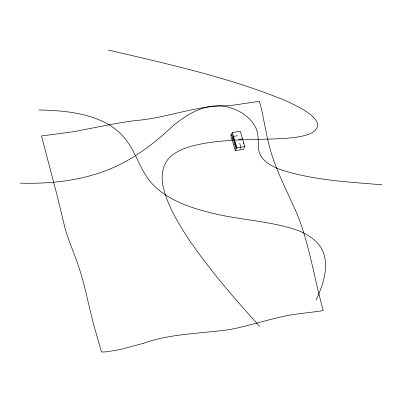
<?xml version="1.0" encoding="UTF-8"?>
<svg xmlns="http://www.w3.org/2000/svg" width="402" height="402" viewBox="0 0 402 402"><rect width="100%" height="100%" fill="white"/><g stroke="black" fill="none" stroke-linecap="round" stroke-linejoin="round"><path stroke-width="0.6" d="M316.148 300.028C322.786 285.214 329.137 267.973 323.188 251.878C318.258 240.28 306.736 233.522 295.324 229.527C267.772 220.597 238.431 219.929 210.457 212.723C189.729 207.558 168.257 200.322 153.006 184.649C140.308 171.614 136.645 152.825 125.218 138.891A54.918 48.401 29.2 0 0 108.721 124.575C87.636 112.505 62.677 110.545 38.893 109.962M232.326 132.585L230.753 135.394L235.341 150.68L243.305 149.343L244.878 146.534L240.285 131.248L232.326 132.585L236.914 147.871L235.341 150.68M230.984 136.162L231.964 134.404L232.884 137.459M231.899 139.218L233.472 136.409L237.451 135.74M234.979 145.454L235.768 144.052M240.11 148.609L240.893 147.202L239.748 143.383M243.336 143.413L243.728 142.715M238.602 139.559L242.582 138.891M236.914 147.871L244.878 146.534M20.1 183.131C51.717 184.106 84.018 180.423 113.208 167.634C132.529 159.152 149.7 146.604 165.513 132.771C183.357 115.464 208.246 98.631 233.979 109.022C242.436 112.294 250.18 117.977 254.788 125.901C258.983 132.69 257.943 140.821 258.526 148.393C259.506 159.815 270.732 166.066 280.39 169.559C313.093 180.262 347.861 181.905 381.9 184.789M108.138 50.009C167.775 63.983 228.1 77.149 284.963 100.415C294.148 104.61 303.399 108.932 311.349 115.258C314.444 118.173 318.022 121.6 317.696 126.228C315.585 133.012 307.57 134.765 301.51 136.323C293.209 137.966 284.737 138.464 276.3 138.836C252.285 139.73 228.095 139.298 204.327 143.363C192.357 145.645 179.754 148.474 170.353 156.735C162.8 163.785 161.096 174.689 162.709 184.498C166.569 204.03 177.202 221.271 187.754 237.833C209.125 269.355 234.14 298.168 259.647 326.369M233.406 137.7L232.818 138.75L233.507 141.047L234.095 139.991L233.406 137.7M234.552 141.519L233.964 142.574L234.652 144.866L235.24 143.81L234.552 141.519M235.703 145.343L235.115 146.393L235.803 148.69L236.391 147.635L235.703 145.343M143.574 343.293L120.615 349.469L106.927 351.75A34.894 12.196 -16.7 0 1 101.475 351.991L93.289 323.329L84.073 284.963A118.605 37.723 80.5 0 0 76.018 258.953L68.822 240.074L65.255 229.14L56.963 194.89L41.496 135.956L74.053 131.64L103.912 125.806A218.859 76.496 -16.7 0 1 135.223 120.555C166.257 118.364 195.483 105.414 226.808 105.801A94.706 33.1 -16.7 0 0 232.411 105.294L259.471 101.299L261.983 111.238L266.637 134.665A76.43 24.306 80.5 0 0 268.541 142.805C274.435 168.297 287.274 191.241 297.54 215.07A88.515 28.15 80.5 0 1 299.51 220.206C310.198 249.552 314.861 280.586 323.218 310.585C309.022 312.867 294.586 313.655 280.576 317.083C264.024 320.766 247.848 325.987 231.205 329.278C201.97 333.796 171.8 333.152 143.574 343.293"/></g></svg>
